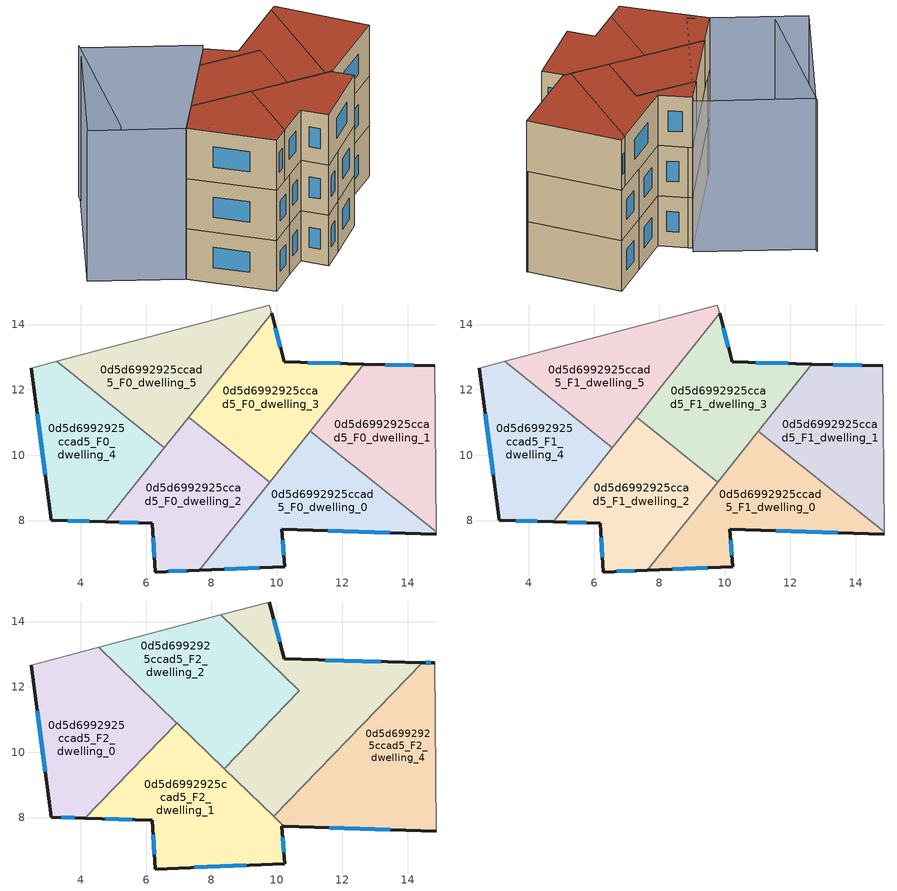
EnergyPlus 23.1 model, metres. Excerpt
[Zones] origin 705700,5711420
0d5d6992925ccad5_F0_dwelling_0
 floor ground (EU_floor_Construction): 14.87,7.66 14.87,7.59 10.15,7.74 10.25,6.59 7.63,6.48 11.02,10.73 z0
 wall outside (EU_wall_Construction): 7.63,6.48 10.25,6.59 10.15,7.74 14.87,7.59 z0:3
 wall to 0d5d6992925ccad5_F0_dwelling_1 (EU_wall_Construction): 14.87,7.66 11.02,10.73 z0:3
 wall adiabatic (EU_wall_Construction): 14.87,7.59 14.87,7.66 z0:3
 wall to 0d5d6992925ccad5_F0_dwelling_2 (EU_wall_Construction): 9.78,9.18 7.63,6.48 z0:3
 wall to 0d5d6992925ccad5_F0_dwelling_3 (EU_wall_Construction): 11.02,10.73 9.78,9.18 z0:3
 window (EU_Window_Construction): 8.41,6.51 9.46,6.56 / 11.56,7.7 13.46,7.63 / 10.22,6.93 10.18,7.4 z0.9:2.1
0d5d6992925ccad5_F0_dwelling_1
 floor ground (EU_floor_Construction): 14.83,12.73 14.87,7.66 11.02,10.73 12.66,12.79 z0
 wall outside (EU_wall_Construction): 14.83,12.73 12.66,12.79 z0:3
 wall adiabatic (EU_wall_Construction): 14.87,7.66 14.83,12.73 z0:3
 wall to 0d5d6992925ccad5_F0_dwelling_3 (EU_wall_Construction): 12.66,12.79 11.02,10.73 z0:3
 window (EU_Window_Construction): 14.18,12.75 13.31,12.77 z0.9:2.1
0d5d6992925ccad5_F0_dwelling_2
 floor ground (EU_floor_Construction): 9.78,9.18 7.63,6.48 6.29,6.43 6.18,7.92 4.75,7.96 7.3,11.16 z0
 wall outside (EU_wall_Construction): 4.75,7.96 6.18,7.92 6.29,6.43 7.63,6.48 z0:3
 wall to 0d5d6992925ccad5_F0_dwelling_3 (EU_wall_Construction): 9.78,9.18 7.3,11.16 z0:3
 wall to 0d5d6992925ccad5_F0_dwelling_4 (EU_wall_Construction): 6.56,10.23 4.75,7.96 z0:3
 wall to 0d5d6992925ccad5_F0_dwelling_5 (EU_wall_Construction): 7.3,11.16 6.56,10.23 z0:3
 window (EU_Window_Construction): 5.18,7.95 5.75,7.93 / 6.69,6.44 7.23,6.47 / 6.21,7.47 6.25,6.87 z0.9:2.1
0d5d6992925ccad5_F0_dwelling_3
 floor ground (EU_floor_Construction): 12.66,12.79 9.78,9.18 7.3,11.16 9.84,14.34 10.22,12.86 z0
 wall outside (EU_wall_Construction): 12.66,12.79 10.22,12.86 9.84,14.34 z0:3
 wall to 0d5d6992925ccad5_F0_dwelling_5 (EU_wall_Construction): 9.84,14.34 7.3,11.16 z0:3
 window (EU_Window_Construction): 10.11,13.3 9.95,13.9 / 11.93,12.81 10.95,12.84 z0.9:2.1
0d5d6992925ccad5_F0_dwelling_4
 floor ground (EU_floor_Construction): 6.56,10.23 4.75,7.96 3.1,8.01 2.49,12.67 3.26,12.87 z0
 wall outside (EU_wall_Construction): 2.49,12.67 3.1,8.01 4.75,7.96 z0:3
 wall adiabatic (EU_wall_Construction): 3.26,12.87 2.49,12.67 z0:3
 wall to 0d5d6992925ccad5_F0_dwelling_5 (EU_wall_Construction): 6.56,10.23 3.26,12.87 z0:3
 window (EU_Window_Construction): 3.59,8 4.25,7.98 / 2.67,11.27 2.92,9.41 z0.9:2.1
0d5d6992925ccad5_F0_dwelling_5
 floor ground (EU_floor_Construction): 9.78,14.6 9.84,14.34 6.56,10.23 3.26,12.87 z0
 wall adiabatic (EU_wall_Construction): 9.84,14.34 9.78,14.6 3.26,12.87 z0:3
0d5d6992925ccad5_F1_dwelling_0
 floor to 0d5d6992925ccad5_F0_dwelling_0 (EU_floor_Construction): 14.87,7.66 14.87,7.59 10.15,7.74 10.25,6.59 7.63,6.48 11.02,10.73 z3
 wall outside (EU_wall_Construction): 7.63,6.48 10.25,6.59 10.15,7.74 14.87,7.59 z3:6
 wall to 0d5d6992925ccad5_F1_dwelling_1 (EU_wall_Construction): 14.87,7.66 11.02,10.73 z3:6
 wall adiabatic (EU_wall_Construction): 14.87,7.59 14.87,7.66 z3:6
 wall to 0d5d6992925ccad5_F1_dwelling_2 (EU_wall_Construction): 9.78,9.18 7.63,6.48 z3:6
 wall to 0d5d6992925ccad5_F1_dwelling_3 (EU_wall_Construction): 11.02,10.73 9.78,9.18 z3:6
 window (EU_Window_Construction): 8.41,6.51 9.46,6.56 / 11.56,7.7 13.46,7.63 / 10.22,6.93 10.18,7.4 z3.9:5.1
0d5d6992925ccad5_F1_dwelling_1
 floor to 0d5d6992925ccad5_F0_dwelling_1 (EU_floor_Construction): 14.83,12.73 14.87,7.66 11.02,10.73 12.66,12.79 z3
 wall outside (EU_wall_Construction): 14.83,12.73 12.66,12.79 z3:6
 wall adiabatic (EU_wall_Construction): 14.87,7.66 14.83,12.73 z3:6
 wall to 0d5d6992925ccad5_F1_dwelling_3 (EU_wall_Construction): 12.66,12.79 11.02,10.73 z3:6
 window (EU_Window_Construction): 14.18,12.75 13.31,12.77 z3.9:5.1
0d5d6992925ccad5_F1_dwelling_2
 floor to 0d5d6992925ccad5_F0_dwelling_2 (EU_floor_Construction): 9.78,9.18 7.63,6.48 6.29,6.43 6.18,7.92 4.75,7.96 7.3,11.16 z3
 wall outside (EU_wall_Construction): 4.75,7.96 6.18,7.92 6.29,6.43 7.63,6.48 z3:6
 wall to 0d5d6992925ccad5_F1_dwelling_3 (EU_wall_Construction): 9.78,9.18 7.3,11.16 z3:6
 wall to 0d5d6992925ccad5_F1_dwelling_4 (EU_wall_Construction): 6.56,10.23 4.75,7.96 z3:6
 wall to 0d5d6992925ccad5_F1_dwelling_5 (EU_wall_Construction): 7.3,11.16 6.56,10.23 z3:6
 window (EU_Window_Construction): 5.18,7.95 5.75,7.93 / 6.69,6.44 7.23,6.47 / 6.21,7.47 6.25,6.87 z3.9:5.1
0d5d6992925ccad5_F1_dwelling_3
 floor to 0d5d6992925ccad5_F0_dwelling_3 (EU_floor_Construction): 12.66,12.79 9.78,9.18 7.3,11.16 9.84,14.34 10.22,12.86 z3
 wall outside (EU_wall_Construction): 12.66,12.79 10.22,12.86 9.84,14.34 z3:6
 wall to 0d5d6992925ccad5_F1_dwelling_5 (EU_wall_Construction): 9.84,14.34 7.3,11.16 z3:6
 window (EU_Window_Construction): 10.11,13.3 9.95,13.9 / 11.93,12.81 10.95,12.84 z3.9:5.1
0d5d6992925ccad5_F1_dwelling_4
 floor to 0d5d6992925ccad5_F0_dwelling_4 (EU_floor_Construction): 6.56,10.23 4.75,7.96 3.1,8.01 2.49,12.67 3.26,12.87 z3
 wall outside (EU_wall_Construction): 2.49,12.67 3.1,8.01 4.75,7.96 z3:6
 wall adiabatic (EU_wall_Construction): 3.26,12.87 2.49,12.67 z3:6
 wall to 0d5d6992925ccad5_F1_dwelling_5 (EU_wall_Construction): 6.56,10.23 3.26,12.87 z3:6
 window (EU_Window_Construction): 3.59,8 4.25,7.98 / 2.67,11.27 2.92,9.41 z3.9:5.1
0d5d6992925ccad5_F1_dwelling_5
 floor to 0d5d6992925ccad5_F0_dwelling_5 (EU_floor_Construction): 9.78,14.6 9.84,14.34 6.56,10.23 3.26,12.87 z3
 wall adiabatic (EU_wall_Construction): 9.84,14.34 9.78,14.6 3.26,12.87 z3:6
 ceiling adiabatic (EU_roof_Construction): 9.1,13.41 8.28,14.2 9.78,14.6 3.26,12.87 6.56,10.23 9.84,14.34 z6
0d5d6992925ccad5_F2_dwelling_0
 floor to 0d5d6992925ccad5_F1_dwelling_4 (EU_floor_Construction): 6.41,10.35 4.13,7.98 3.1,8.01 2.49,12.67 3.26,12.87 z6
 floor adiabatic (EU_floor_Construction): 6.94,10.89 6.41,10.35 3.26,12.87 4.54,13.21 z6
 wall outside (EU_wall_Construction): 2.49,12.67 3.1,8.01 4.13,7.98 z6:9
 wall adiabatic (EU_wall_Construction): 4.54,13.21 2.49,12.67 z6:9
 wall to 0d5d6992925ccad5_F2_dwelling_1 (EU_wall_Construction): 4.13,7.98 6.94,10.89 z6:9
 wall to 0d5d6992925ccad5_F2_dwelling_2 (EU_wall_Construction): 6.94,10.89 4.54,13.21 z6:9
 window (EU_Window_Construction): 3.41,8 3.82,7.99 / 2.67,11.27 2.92,9.41 z6.9:8.1
 roof outside (EU_roof_Construction): 4.13,7.98 6.94,10.89 4.54,13.21 2.49,12.67 3.1,8.01 z9
0d5d6992925ccad5_F2_dwelling_1
 floor to 0d5d6992925ccad5_F1_dwelling_2 (EU_floor_Construction): 9.32,8.6 7.63,6.48 6.29,6.43 6.18,7.92 4.75,7.96 7.02,10.81 z6
 floor to 0d5d6992925ccad5_F1_dwelling_0 (EU_floor_Construction): 10.21,7.74 10.15,7.74 10.25,6.59 7.63,6.48 9.32,8.6 z6
 floor to 0d5d6992925ccad5_F1_dwelling_4 (EU_floor_Construction): 6.56,10.23 4.75,7.96 4.13,7.98 6.41,10.35 z6
 floor adiabatic (EU_floor_Construction): 7.02,10.82 6.56,10.23 6.41,10.35 6.94,10.89 z6
 wall outside (EU_wall_Construction): 4.13,7.98 6.18,7.92 6.29,6.43 10.25,6.59 10.15,7.74 10.21,7.74 z6:9
 wall to 0d5d6992925ccad5_F2_dwelling_3 (EU_wall_Construction): 9.9,8.04 8.39,9.5 z6:9
 wall to 0d5d6992925ccad5_F2_dwelling_4 (EU_wall_Construction): 10.21,7.74 9.9,8.04 z6:9
 wall to 0d5d6992925ccad5_F2_dwelling_2 (EU_wall_Construction): 8.39,9.5 6.94,10.9 z6:9
 window (EU_Window_Construction): 7.47,6.48 9.06,6.54 / 6.21,7.47 6.25,6.87 / 4.74,7.96 5.57,7.93 / 10.22,6.93 10.18,7.4 z6.9:8.1
 roof outside (EU_roof_Construction): 10.25,6.59 10.15,7.74 10.21,7.74 6.94,10.89 4.13,7.98 6.18,7.92 6.29,6.43 z9
0d5d6992925ccad5_F2_dwelling_2
 floor adiabatic (EU_floor_Construction): 9.1,13.41 7.02,10.82 4.54,13.21 8.28,14.2 z6
 floor to 0d5d6992925ccad5_F1_dwelling_2 (EU_floor_Construction): 8.83,9.95 8.39,9.5 7.02,10.82 7.3,11.16 z6
 floor to 0d5d6992925ccad5_F1_dwelling_3 (EU_floor_Construction): 10.69,11.88 8.83,9.95 7.3,11.16 9.1,13.41 z6
 wall to 0d5d6992925ccad5_F2_dwelling_3 (EU_wall_Construction): 8.39,9.5 10.69,11.88 8.28,14.2 z6:9
 wall adiabatic (EU_wall_Construction): 8.28,14.2 4.54,13.21 z6:9
 roof outside (EU_roof_Construction): 8.39,9.5 10.69,11.88 8.28,14.2 4.54,13.21 z9
0d5d6992925ccad5_F2_dwelling_3
 floor to 0d5d6992925ccad5_F1_dwelling_3 (EU_floor_Construction): 12.66,12.79 9.78,9.18 8.83,9.95 10.69,11.88 9.1,13.41 9.84,14.34 10.22,12.86 z6
 floor to 0d5d6992925ccad5_F1_dwelling_1 (EU_floor_Construction): 14.44,12.74 11.86,10.06 11.02,10.73 12.66,12.79 z6
 floor to 0d5d6992925ccad5_F1_dwelling_5 (EU_floor_Construction): 9.78,14.6 9.84,14.34 9.1,13.41 8.28,14.2 z6
 floor to 0d5d6992925ccad5_F1_dwelling_0 (EU_floor_Construction): 11.86,10.06 9.9,8.04 9.32,8.6 11.02,10.73 z6
 floor to 0d5d6992925ccad5_F1_dwelling_2 (EU_floor_Construction): 9.78,9.18 9.32,8.6 8.39,9.5 8.83,9.95 z6
 wall outside (EU_wall_Construction): 14.44,12.74 10.22,12.86 9.78,14.6 z6:9
 wall adiabatic (EU_wall_Construction): 9.78,14.6 8.28,14.2 z6:9
 wall to 0d5d6992925ccad5_F2_dwelling_4 (EU_wall_Construction): 9.9,8.04 14.44,12.74 z6:9
 window (EU_Window_Construction): 10.09,13.38 9.91,14.08 / 13.18,12.78 11.48,12.82 z6.9:8.1
 roof outside (EU_roof_Construction): 9.9,8.04 14.44,12.74 10.22,12.86 9.78,14.6 8.28,14.2 10.69,11.88 8.39,9.5 z9
0d5d6992925ccad5_F2_dwelling_4
 floor to 0d5d6992925ccad5_F1_dwelling_0 (EU_floor_Construction): 14.87,7.66 14.87,7.59 10.21,7.74 9.9,8.04 11.86,10.06 z6
 floor to 0d5d6992925ccad5_F1_dwelling_1 (EU_floor_Construction): 14.83,12.73 14.87,7.66 11.86,10.06 14.44,12.74 z6
 wall outside (EU_wall_Construction): 14.83,12.73 14.44,12.74 / 10.21,7.74 14.87,7.59 z6:9
 wall adiabatic (EU_wall_Construction): 14.87,7.59 14.83,12.73 z6:9
 window (EU_Window_Construction): 14.72,12.73 14.56,12.74 / 11.61,7.69 13.48,7.63 z6.9:8.1
 roof outside (EU_roof_Construction): 14.87,7.59 14.83,12.73 14.44,12.74 9.9,8.04 10.21,7.74 z9
shading: 7.76,20.55 1.45,15.81 / 2.96,11.6 0.47,17.25 / 0.47,17.25 7.61,20.39 / 7.61,20.39 10.1,14.74 / 10.1,14.74 2.96,11.6 z0:9
[Building]
EU S2 Campaign: North Axis=0; Terrain=City; Solar Distribution=FullExterior
[Site:Location]
London: Latitude=51.5; Longitude=-0.5; Time Zone=0; Elevation=25
[SizingPeriod:WeatherFileDays]
AnnualSizingPeriod: Begin Month=1; Begin Day of Month=1; End Month=12; End Day of Month=31; Day of Week for Start Day=Monday; Use Weather File Daylight Saving Period=No; Use Weather File Rain and Snow Indicators=No
[MATERIAL]
EU_InternalMass_Material: Roughness=MediumRough; Thickness=0.1; Conductivity=1; Density=1800; Specific Heat=900; Thermal Absorptance=0.9; Solar Absorptance=0.7; Visible Absorptance=0.7
[MATERIAL:NOMASS] Roughness=MediumRough; Thermal Absorptance=0.9; Solar Absorptance=0.7; Visible Absorptance=0.7
Name | Thermal Resistance
EU_wall_NoMass | 1.04674
EU_roof_NoMass | 4.32442
EU_floor_NoMass | 2.04616
[WINDOWMATERIAL:SIMPLEGLAZINGSYSTEM]
EU_Window_SimpleGlazing: UFactor=4.25843; Solar Heat Gain Coefficient=0.85; Visible Transmittance=0.85
[CONSTRUCTION]
EU_wall_Construction: EU_wall_NoMass
EU_roof_Construction: EU_roof_NoMass
EU_floor_Construction: EU_floor_NoMass
EU_InternalMass_Construction: EU_InternalMass_Material
EU_Window_Construction: EU_Window_SimpleGlazing
[ZONE] Type=1; Multiplier=1; Ceiling Height=autocalculate; Floor Area=autocalculate; Part of Total Floor Area=Yes
Name | Volume
0d5d6992925ccad5_F0_dwelling_0; 0d5d6992925ccad5_F1_dwelling_0; 0d5d6992925ccad5_F0_dwelling_5; 0d5d6992925ccad5_F1_dwelling_5 | 35.9729
0d5d6992925ccad5_F2_dwelling_0; 0d5d6992925ccad5_F2_dwelling_4 | 43.1704
0d5d6992925ccad5_F0_dwelling_1; 0d5d6992925ccad5_F1_dwelling_1 | 35.9868
0d5d6992925ccad5_F2_dwelling_1 | 43.1755
0d5d6992925ccad5_F0_dwelling_2; 0d5d6992925ccad5_F1_dwelling_2 | 35.9788
0d5d6992925ccad5_F2_dwelling_2 | 43.1851
0d5d6992925ccad5_F0_dwelling_3; 0d5d6992925ccad5_F1_dwelling_3 | 35.9795
0d5d6992925ccad5_F2_dwelling_3 | 43.1836
0d5d6992925ccad5_F0_dwelling_4; 0d5d6992925ccad5_F1_dwelling_4 | 35.9824
[INTERNALMASS] Construction=EU_InternalMass_Construction
Name | Zone or ZoneList | Surface Area
0d5d6992925ccad5_F0_dwelling_0_EU_InternalMass | 0d5d6992925ccad5_F0_dwelling_0 | 11.9911
0d5d6992925ccad5_F0_dwelling_1_EU_InternalMass | 0d5d6992925ccad5_F0_dwelling_1 | 11.9955
0d5d6992925ccad5_F0_dwelling_2_EU_InternalMass | 0d5d6992925ccad5_F0_dwelling_2 | 11.993
0d5d6992925ccad5_F0_dwelling_3_EU_InternalMass | 0d5d6992925ccad5_F0_dwelling_3 | 11.9932
0d5d6992925ccad5_F0_dwelling_4_EU_InternalMass | 0d5d6992925ccad5_F0_dwelling_4 | 11.9944
0d5d6992925ccad5_F0_dwelling_5_EU_InternalMass | 0d5d6992925ccad5_F0_dwelling_5 | 11.9909
0d5d6992925ccad5_F1_dwelling_0_EU_InternalMass | 0d5d6992925ccad5_F1_dwelling_0 | 11.9911
0d5d6992925ccad5_F1_dwelling_1_EU_InternalMass | 0d5d6992925ccad5_F1_dwelling_1 | 11.9955
0d5d6992925ccad5_F1_dwelling_2_EU_InternalMass | 0d5d6992925ccad5_F1_dwelling_2 | 11.993
0d5d6992925ccad5_F1_dwelling_3_EU_InternalMass | 0d5d6992925ccad5_F1_dwelling_3 | 11.9932
0d5d6992925ccad5_F1_dwelling_4_EU_InternalMass | 0d5d6992925ccad5_F1_dwelling_4 | 11.9944
0d5d6992925ccad5_F1_dwelling_5_EU_InternalMass | 0d5d6992925ccad5_F1_dwelling_5 | 11.9909
0d5d6992925ccad5_F2_dwelling_0_EU_InternalMass | 0d5d6992925ccad5_F2_dwelling_0 | 14.3902
0d5d6992925ccad5_F2_dwelling_1_EU_InternalMass | 0d5d6992925ccad5_F2_dwelling_1 | 14.3916
0d5d6992925ccad5_F2_dwelling_2_EU_InternalMass | 0d5d6992925ccad5_F2_dwelling_2 | 14.3951
0d5d6992925ccad5_F2_dwelling_3_EU_InternalMass | 0d5d6992925ccad5_F2_dwelling_3 | 14.3943
0d5d6992925ccad5_F2_dwelling_4_EU_InternalMass | 0d5d6992925ccad5_F2_dwelling_4 | 14.3901
[OTHEREQUIPMENT] Fuel Type=Electricity; Design Level Calculation Method=Watts/Area; Power per Zone Floor Area=1; Fraction Latent=0; Fraction Radiant=0; Fraction Lost=0; Carbon Dioxide Generation Rate=0; EndUse Subcategory=EU_Step8_InternalGains
Name | Zone or ZoneList or Space or SpaceList | Schedule
EU_Step8_InternalGain_0d5d6992925ccad5_F0_dwelling_0_f000 | 0d5d6992925ccad5_F0_dwelling_0 | EU_Step8_GainSchedule_0d5d6992925ccad5_F0_dwelling_0_f000
EU_Step8_InternalGain_0d5d6992925ccad5_F0_dwelling_1_f000 | 0d5d6992925ccad5_F0_dwelling_1 | EU_Step8_GainSchedule_0d5d6992925ccad5_F0_dwelling_1_f000
EU_Step8_InternalGain_0d5d6992925ccad5_F0_dwelling_2_f000 | 0d5d6992925ccad5_F0_dwelling_2 | EU_Step8_GainSchedule_0d5d6992925ccad5_F0_dwelling_2_f000
EU_Step8_InternalGain_0d5d6992925ccad5_F0_dwelling_3_f000 | 0d5d6992925ccad5_F0_dwelling_3 | EU_Step8_GainSchedule_0d5d6992925ccad5_F0_dwelling_3_f000
EU_Step8_InternalGain_0d5d6992925ccad5_F0_dwelling_4_f000 | 0d5d6992925ccad5_F0_dwelling_4 | EU_Step8_GainSchedule_0d5d6992925ccad5_F0_dwelling_4_f000
EU_Step8_InternalGain_0d5d6992925ccad5_F0_dwelling_5_f000 | 0d5d6992925ccad5_F0_dwelling_5 | EU_Step8_GainSchedule_0d5d6992925ccad5_F0_dwelling_5_f000
EU_Step8_InternalGain_0d5d6992925ccad5_F1_dwelling_0_f000 | 0d5d6992925ccad5_F1_dwelling_0 | EU_Step8_GainSchedule_0d5d6992925ccad5_F1_dwelling_0_f000
EU_Step8_InternalGain_0d5d6992925ccad5_F1_dwelling_1_f000 | 0d5d6992925ccad5_F1_dwelling_1 | EU_Step8_GainSchedule_0d5d6992925ccad5_F1_dwelling_1_f000
EU_Step8_InternalGain_0d5d6992925ccad5_F1_dwelling_2_f000 | 0d5d6992925ccad5_F1_dwelling_2 | EU_Step8_GainSchedule_0d5d6992925ccad5_F1_dwelling_2_f000
EU_Step8_InternalGain_0d5d6992925ccad5_F1_dwelling_3_f000 | 0d5d6992925ccad5_F1_dwelling_3 | EU_Step8_GainSchedule_0d5d6992925ccad5_F1_dwelling_3_f000
EU_Step8_InternalGain_0d5d6992925ccad5_F1_dwelling_4_f000 | 0d5d6992925ccad5_F1_dwelling_4 | EU_Step8_GainSchedule_0d5d6992925ccad5_F1_dwelling_4_f000
EU_Step8_InternalGain_0d5d6992925ccad5_F1_dwelling_5_f000 | 0d5d6992925ccad5_F1_dwelling_5 | EU_Step8_GainSchedule_0d5d6992925ccad5_F1_dwelling_5_f000
EU_Step8_InternalGain_0d5d6992925ccad5_F2_dwelling_0_f000 | 0d5d6992925ccad5_F2_dwelling_0 | EU_Step8_GainSchedule_0d5d6992925ccad5_F2_dwelling_0_f000
EU_Step8_InternalGain_0d5d6992925ccad5_F2_dwelling_1_f000 | 0d5d6992925ccad5_F2_dwelling_1 | EU_Step8_GainSchedule_0d5d6992925ccad5_F2_dwelling_1_f000
EU_Step8_InternalGain_0d5d6992925ccad5_F2_dwelling_2_f000 | 0d5d6992925ccad5_F2_dwelling_2 | EU_Step8_GainSchedule_0d5d6992925ccad5_F2_dwelling_2_f000
EU_Step8_InternalGain_0d5d6992925ccad5_F2_dwelling_3_f000 | 0d5d6992925ccad5_F2_dwelling_3 | EU_Step8_GainSchedule_0d5d6992925ccad5_F2_dwelling_3_f000
EU_Step8_InternalGain_0d5d6992925ccad5_F2_dwelling_4_f000 | 0d5d6992925ccad5_F2_dwelling_4 | EU_Step8_GainSchedule_0d5d6992925ccad5_F2_dwelling_4_f000
[ZONEVENTILATION:DESIGNFLOWRATE] Schedule=EU_AlwaysOn; Design Flow Rate Calculation Method=AirChanges/Hour; Air Changes per Hour=0.488719; Ventilation Type=Natural; Fan Pressure Rise=0; Fan Total Efficiency=1; Constant Term Coefficient=1; Temperature Term Coefficient=0; Velocity Term Coefficient=0; Velocity Squared Term Coefficient=0; Minimum Indoor Temperature=-100; Maximum Indoor Temperature=100; Delta Temperature=-100; Minimum Outdoor Temperature=-100; Maximum Outdoor Temperature=100; Maximum Wind Speed=40
Name | Zone or ZoneList or Space or SpaceList
EU_ConstantAir_0d5d6992925ccad5_F0_dwelling_0 | 0d5d6992925ccad5_F0_dwelling_0
EU_ConstantAir_0d5d6992925ccad5_F0_dwelling_1 | 0d5d6992925ccad5_F0_dwelling_1
EU_ConstantAir_0d5d6992925ccad5_F0_dwelling_2 | 0d5d6992925ccad5_F0_dwelling_2
EU_ConstantAir_0d5d6992925ccad5_F0_dwelling_3 | 0d5d6992925ccad5_F0_dwelling_3
EU_ConstantAir_0d5d6992925ccad5_F0_dwelling_4 | 0d5d6992925ccad5_F0_dwelling_4
EU_ConstantAir_0d5d6992925ccad5_F0_dwelling_5 | 0d5d6992925ccad5_F0_dwelling_5
EU_ConstantAir_0d5d6992925ccad5_F1_dwelling_0 | 0d5d6992925ccad5_F1_dwelling_0
EU_ConstantAir_0d5d6992925ccad5_F1_dwelling_1 | 0d5d6992925ccad5_F1_dwelling_1
EU_ConstantAir_0d5d6992925ccad5_F1_dwelling_2 | 0d5d6992925ccad5_F1_dwelling_2
EU_ConstantAir_0d5d6992925ccad5_F1_dwelling_3 | 0d5d6992925ccad5_F1_dwelling_3
EU_ConstantAir_0d5d6992925ccad5_F1_dwelling_4 | 0d5d6992925ccad5_F1_dwelling_4
EU_ConstantAir_0d5d6992925ccad5_F1_dwelling_5 | 0d5d6992925ccad5_F1_dwelling_5
EU_ConstantAir_0d5d6992925ccad5_F2_dwelling_0 | 0d5d6992925ccad5_F2_dwelling_0
EU_ConstantAir_0d5d6992925ccad5_F2_dwelling_1 | 0d5d6992925ccad5_F2_dwelling_1
EU_ConstantAir_0d5d6992925ccad5_F2_dwelling_2 | 0d5d6992925ccad5_F2_dwelling_2
EU_ConstantAir_0d5d6992925ccad5_F2_dwelling_3 | 0d5d6992925ccad5_F2_dwelling_3
EU_ConstantAir_0d5d6992925ccad5_F2_dwelling_4 | 0d5d6992925ccad5_F2_dwelling_4
[HVACTEMPLATE:THERMOSTAT] Constant Heating Setpoint=20; Constant Cooling Setpoint=50
EU_HeatOnly_0d5d6992925ccad5_F0_dwelling_0; EU_HeatOnly_0d5d6992925ccad5_F0_dwelling_1; EU_HeatOnly_0d5d6992925ccad5_F0_dwelling_2; EU_HeatOnly_0d5d6992925ccad5_F0_dwelling_3; EU_HeatOnly_0d5d6992925ccad5_F0_dwelling_4; EU_HeatOnly_0d5d6992925ccad5_F0_dwelling_5; EU_HeatOnly_0d5d6992925ccad5_F1_dwelling_0; EU_HeatOnly_0d5d6992925ccad5_F1_dwelling_1; EU_HeatOnly_0d5d6992925ccad5_F1_dwelling_2; EU_HeatOnly_0d5d6992925ccad5_F1_dwelling_3; EU_HeatOnly_0d5d6992925ccad5_F1_dwelling_4; EU_HeatOnly_0d5d6992925ccad5_F1_dwelling_5; EU_HeatOnly_0d5d6992925ccad5_F2_dwelling_0; EU_HeatOnly_0d5d6992925ccad5_F2_dwelling_1; EU_HeatOnly_0d5d6992925ccad5_F2_dwelling_2; EU_HeatOnly_0d5d6992925ccad5_F2_dwelling_3; EU_HeatOnly_0d5d6992925ccad5_F2_dwelling_4
[HVACTEMPLATE:ZONE:IDEALLOADSAIRSYSTEM] System Availability Schedule=EU_AlwaysOn; Maximum Heating Supply Air Temperature=50; Minimum Cooling Supply Air Temperature=13; Maximum Heating Supply Air Humidity Ratio=0.0156; Minimum Cooling Supply Air Humidity Ratio=0.0077; Heating Limit=NoLimit; Cooling Limit=NoLimit; Heating Availability Schedule=EU_AlwaysOn; Cooling Availability Schedule=EU_CoolingOff; Dehumidification Control Type=ConstantSensibleHeatRatio; Cooling Sensible Heat Ratio=0.7; Dehumidification Setpoint=60; Humidification Control Type=None; Humidification Setpoint=30; Outdoor Air Method=None; Outdoor Air Flow Rate per Person=0.00944; Outdoor Air Flow Rate per Zone Floor Area=0; Outdoor Air Flow Rate per Zone=0; Demand Controlled Ventilation Type=None; Outdoor Air Economizer Type=NoEconomizer; Heat Recovery Type=None; Sensible Heat Recovery Effectiveness=0.7; Latent Heat Recovery Effectiveness=0.65
Name | Template Thermostat
0d5d6992925ccad5_F0_dwelling_0 | EU_HeatOnly_0d5d6992925ccad5_F0_dwelling_0
0d5d6992925ccad5_F0_dwelling_1 | EU_HeatOnly_0d5d6992925ccad5_F0_dwelling_1
0d5d6992925ccad5_F0_dwelling_2 | EU_HeatOnly_0d5d6992925ccad5_F0_dwelling_2
0d5d6992925ccad5_F0_dwelling_3 | EU_HeatOnly_0d5d6992925ccad5_F0_dwelling_3
0d5d6992925ccad5_F0_dwelling_4 | EU_HeatOnly_0d5d6992925ccad5_F0_dwelling_4
0d5d6992925ccad5_F0_dwelling_5 | EU_HeatOnly_0d5d6992925ccad5_F0_dwelling_5
0d5d6992925ccad5_F1_dwelling_0 | EU_HeatOnly_0d5d6992925ccad5_F1_dwelling_0
0d5d6992925ccad5_F1_dwelling_1 | EU_HeatOnly_0d5d6992925ccad5_F1_dwelling_1
0d5d6992925ccad5_F1_dwelling_2 | EU_HeatOnly_0d5d6992925ccad5_F1_dwelling_2
0d5d6992925ccad5_F1_dwelling_3 | EU_HeatOnly_0d5d6992925ccad5_F1_dwelling_3
0d5d6992925ccad5_F1_dwelling_4 | EU_HeatOnly_0d5d6992925ccad5_F1_dwelling_4
0d5d6992925ccad5_F1_dwelling_5 | EU_HeatOnly_0d5d6992925ccad5_F1_dwelling_5
0d5d6992925ccad5_F2_dwelling_0 | EU_HeatOnly_0d5d6992925ccad5_F2_dwelling_0
0d5d6992925ccad5_F2_dwelling_1 | EU_HeatOnly_0d5d6992925ccad5_F2_dwelling_1
0d5d6992925ccad5_F2_dwelling_2 | EU_HeatOnly_0d5d6992925ccad5_F2_dwelling_2
0d5d6992925ccad5_F2_dwelling_3 | EU_HeatOnly_0d5d6992925ccad5_F2_dwelling_3
0d5d6992925ccad5_F2_dwelling_4 | EU_HeatOnly_0d5d6992925ccad5_F2_dwelling_4
[SIZING:ZONE] Zone Cooling Design Supply Air Temperature Input Method=SupplyAirTemperature; Zone Cooling Design Supply Air Temperature=13; Zone Heating Design Supply Air Temperature Input Method=SupplyAirTemperature; Zone Heating Design Supply Air Temperature=50; Zone Cooling Design Supply Air Humidity Ratio=0.008; Zone Heating Design Supply Air Humidity Ratio=0.008; Cooling Design Air Flow Method=DesignDay; Cooling Design Air Flow Rate=0; Cooling Minimum Air Flow per Zone Floor Area=0.000762; Cooling Minimum Air Flow=0; Cooling Minimum Air Flow Fraction=0.2; Heating Design Air Flow Method=DesignDay; Heating Design Air Flow Rate=0; Heating Maximum Air Flow per Zone Floor Area=0.002032; Heating Maximum Air Flow=0.141576; Heating Maximum Air Flow Fraction=0.3; Account for Dedicated Outdoor Air System=No; Dedicated Outdoor Air System Control Strategy=NeutralSupplyAir; Dedicated Outdoor Air Low Setpoint Temperature for Design=autosize; Dedicated Outdoor Air High Setpoint Temperature for Design=autosize; Zone Load Sizing Method=Sensible Load Only No Latent Load; Zone Latent Cooling Design Supply Air Humidity Ratio Input Method=HumidityRatioDifference; Zone Cooling Design Supply Air Humidity Ratio Difference=0.005; Zone Latent Heating Design Supply Air Humidity Ratio Input Method=HumidityRatioDifference; Zone Humidification Design Supply Air Humidity Ratio Difference=0.005
0d5d6992925ccad5_F0_dwelling_0; 0d5d6992925ccad5_F0_dwelling_1; 0d5d6992925ccad5_F0_dwelling_2; 0d5d6992925ccad5_F0_dwelling_3; 0d5d6992925ccad5_F0_dwelling_4; 0d5d6992925ccad5_F0_dwelling_5; 0d5d6992925ccad5_F1_dwelling_0; 0d5d6992925ccad5_F1_dwelling_1; 0d5d6992925ccad5_F1_dwelling_2; 0d5d6992925ccad5_F1_dwelling_3; 0d5d6992925ccad5_F1_dwelling_4; 0d5d6992925ccad5_F1_dwelling_5; 0d5d6992925ccad5_F2_dwelling_0; 0d5d6992925ccad5_F2_dwelling_1; 0d5d6992925ccad5_F2_dwelling_2; 0d5d6992925ccad5_F2_dwelling_3; 0d5d6992925ccad5_F2_dwelling_4
[SCHEDULE:CONSTANT]
Name | Hourly Value
EU_AlwaysOn | 1
EU_CoolingOff | 0
[SCHEDULE:FILE] Column Number=1; Rows to Skip at Top=0; Number of Hours of Data=8760; Column Separator=Comma; Interpolate to Timestep=No; Minutes per Item=60; Adjust Schedule for Daylight Savings=Yes
Name | File
EU_Step8_GainSchedule_0d5d6992925ccad5_F0_dwelling_0_f000 | ../../schedules/0d5d6992925ccad5/0d5d6992925ccad5_F0_dwelling_0_f000_gain.csv
EU_Step8_GainSchedule_0d5d6992925ccad5_F0_dwelling_1_f000 | ../../schedules/0d5d6992925ccad5/0d5d6992925ccad5_F0_dwelling_1_f000_gain.csv
EU_Step8_GainSchedule_0d5d6992925ccad5_F0_dwelling_2_f000 | ../../schedules/0d5d6992925ccad5/0d5d6992925ccad5_F0_dwelling_2_f000_gain.csv
EU_Step8_GainSchedule_0d5d6992925ccad5_F0_dwelling_3_f000 | ../../schedules/0d5d6992925ccad5/0d5d6992925ccad5_F0_dwelling_3_f000_gain.csv
EU_Step8_GainSchedule_0d5d6992925ccad5_F0_dwelling_4_f000 | ../../schedules/0d5d6992925ccad5/0d5d6992925ccad5_F0_dwelling_4_f000_gain.csv
EU_Step8_GainSchedule_0d5d6992925ccad5_F0_dwelling_5_f000 | ../../schedules/0d5d6992925ccad5/0d5d6992925ccad5_F0_dwelling_5_f000_gain.csv
EU_Step8_GainSchedule_0d5d6992925ccad5_F1_dwelling_0_f000 | ../../schedules/0d5d6992925ccad5/0d5d6992925ccad5_F1_dwelling_0_f000_gain.csv
EU_Step8_GainSchedule_0d5d6992925ccad5_F1_dwelling_1_f000 | ../../schedules/0d5d6992925ccad5/0d5d6992925ccad5_F1_dwelling_1_f000_gain.csv
EU_Step8_GainSchedule_0d5d6992925ccad5_F1_dwelling_2_f000 | ../../schedules/0d5d6992925ccad5/0d5d6992925ccad5_F1_dwelling_2_f000_gain.csv
EU_Step8_GainSchedule_0d5d6992925ccad5_F1_dwelling_3_f000 | ../../schedules/0d5d6992925ccad5/0d5d6992925ccad5_F1_dwelling_3_f000_gain.csv
EU_Step8_GainSchedule_0d5d6992925ccad5_F1_dwelling_4_f000 | ../../schedules/0d5d6992925ccad5/0d5d6992925ccad5_F1_dwelling_4_f000_gain.csv
EU_Step8_GainSchedule_0d5d6992925ccad5_F1_dwelling_5_f000 | ../../schedules/0d5d6992925ccad5/0d5d6992925ccad5_F1_dwelling_5_f000_gain.csv
EU_Step8_GainSchedule_0d5d6992925ccad5_F2_dwelling_0_f000 | ../../schedules/0d5d6992925ccad5/0d5d6992925ccad5_F2_dwelling_0_f000_gain.csv
EU_Step8_GainSchedule_0d5d6992925ccad5_F2_dwelling_1_f000 | ../../schedules/0d5d6992925ccad5/0d5d6992925ccad5_F2_dwelling_1_f000_gain.csv
EU_Step8_GainSchedule_0d5d6992925ccad5_F2_dwelling_2_f000 | ../../schedules/0d5d6992925ccad5/0d5d6992925ccad5_F2_dwelling_2_f000_gain.csv
EU_Step8_GainSchedule_0d5d6992925ccad5_F2_dwelling_3_f000 | ../../schedules/0d5d6992925ccad5/0d5d6992925ccad5_F2_dwelling_3_f000_gain.csv
EU_Step8_GainSchedule_0d5d6992925ccad5_F2_dwelling_4_f000 | ../../schedules/0d5d6992925ccad5/0d5d6992925ccad5_F2_dwelling_4_f000_gain.csv
